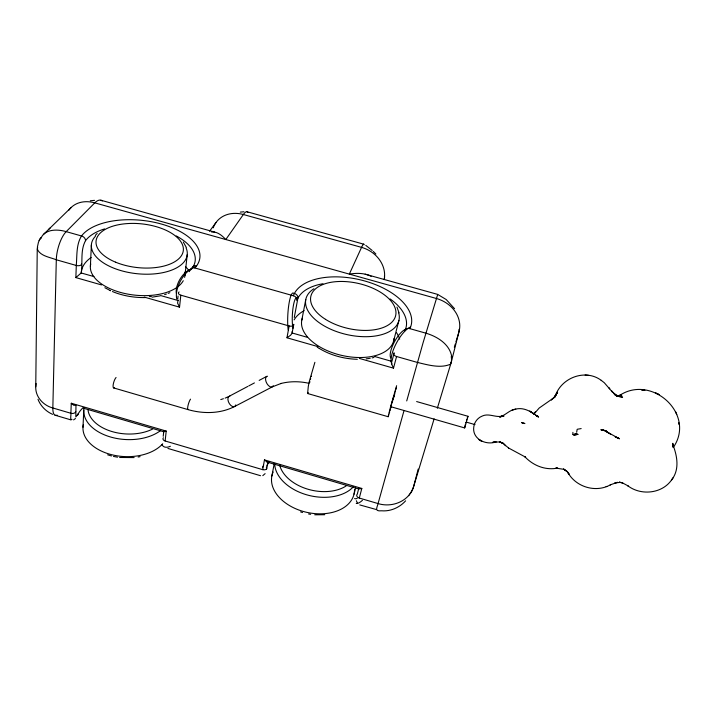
<?xml version="1.0" encoding="UTF-8"?>
<svg xmlns="http://www.w3.org/2000/svg" width="715" height="715" viewBox="0 0 715 715"><rect width="100%" height="100%" fill="white"/><g stroke="black" fill="none" stroke-linecap="round" stroke-linejoin="round"><path stroke-width="1.07" d="M75.727 411.5A3.423 2.109 1.2 0 1 70.892 413.279L52.839 407.97C43.409 405.557 35.241 396.843 35.759 386.761L37.243 248.883L37.716 247.721M35.759 386.761L36.116 383.517M268.152 461.541L266.927 467.655A3.352 2.234 9.7 0 1 262.682 469.657L165.138 440.985L166.211 431.082L71.259 403.242L70.892 413.279C71.366 414.244 69.543 421.314 72.054 419.339M101.512 284.919L75.862 277.599L76.326 264.827C77.095 255.192 76.201 244.503 81.519 235.968A61.32 30.906 6.1 0 1 161.545 224.081A61.32 30.906 6.1 0 1 194.882 267.964L293.373 295.769A60.766 32.488 12.8 0 1 364.954 281.049A60.766 32.488 12.8 0 1 409.874 328.659L425.89 333.181C437.133 336.452 449.735 344.165 451.728 356.66M572.84 434.211L572.912 432.369M75.969 405.503L75.817 416.952L78.266 413.681A50.39 31.898 3.2 0 1 83.128 407.604M93.96 276.571L81.17 272.978A3.772 1.948 3.9 0 0 81.304 272.531C82.779 262.164 80.223 250.259 85.532 240.669A56.78 28.77 6.1 0 1 104.613 228.907M82.994 427.257L83.78 410.222M90.385 266.409L91.368 245.057M416.639 401.562L468.003 416.291L464.67 427.945L464.884 426.399M37.243 248.883C39.933 256.095 49.97 257.168 56.306 259.786L76.308 265.471A3.79 1.939 4.1 0 0 81.644 264.041M314.886 362.308L309.389 381.14A30.164 3.057 -74 0 0 308.281 386.52L307.62 393.518L388.147 416.72L389.755 409.963A30.316 0.67 -74 0 1 391.185 404.645L396.628 385.698M163.226 436.293L163.619 432.584M177.74 299.031L178.062 296.037M144.269 297.1L179.537 307.155L180.823 295.179A3.736 2.002 7 0 1 179.099 291.943M184.962 275.445L187.232 254.62M37.341 247.345L38.431 242.278L40.031 238.881M576.656 432.244L577.184 429.277L581.17 428.589M307.191 337.274L292.221 333.011A3.7 2.074 10.6 0 0 292.203 332.564A55.413 30.763 12.7 0 1 292.042 331.733M262.682 469.657L264.47 459.906L361.817 488.452L359.288 498.051L378.065 503.575C389.764 507.239 404.046 503.226 410.785 492.662M317.853 346.587L286.965 337.784L289.137 325.969A3.718 2.056 10.7 0 0 293.749 324.297L292.203 332.564M294.285 317.469L297.878 298.218A4.335 3.611 28.6 0 0 294.41 293.436M271.861 476.011L274.238 463.633M301.793 320.168L305.77 299.469M437.616 294.759L423.2 342.333L406.719 400.936M292.203 333.083L290.585 335.246L287.055 337.73M394.063 395.735L393.715 397.102M465.072 425.577L465.322 424.594M396.369 387.584L395.851 389.621M437.339 408.238L451.183 362.514L458.816 332.341A30.691 16.257 15.3 0 0 459.048 329.338M354.014 494.181L355.587 488.086M393.67 340.76L398.934 320.383M418.195 469.058L413.824 485.869A32.532 28.108 17.8 0 1 410.955 492.751M358.51 489.409L357.268 494.19A3.369 2.27 15.1 0 0 359.288 498.051M393.5 368.154L396.566 356.517A3.736 2.091 14.7 0 1 394.162 352.826L392.034 360.977A3.718 2.1 14.7 0 0 391.686 361.325L391.632 364.078L393.5 368.154L359.404 358.43M395.234 391.99L395.547 390.774M393.482 397.942L393.062 399.462M404.029 410.562L378.065 503.575C377.002 508.007 374.151 511.511 381.649 510.796C390.667 511.565 399.631 507.48 405.62 500.822M465.787 422.878L465.948 422.288M392.741 400.615L392.222 402.384M390.792 408.05L391.221 406.567M390.015 410.75L390.39 409.454M389.353 412.984L389.666 411.929M672.878 445.99L672.601 446.911L672.824 443.309L673.11 445.838L672.779 444.471C677.23 455.732 679.831 469.666 671.573 479.935L673.235 477.575M454.329 347.195L455.294 344.013M455.929 341.886L458.816 332.341A30.682 26.062 16 0 0 436.373 298.477L94.791 202.863A31.147 24.078 41 0 0 68.828 210.264M434.112 418.874L413.824 485.869A32.559 30.137 13.3 0 1 410.455 493.091L410.026 493.85M466.466 420.536L466.788 419.491M388.844 414.673L388.147 416.72M391.159 405.879L390.855 406.719M393.956 395.672L390.846 406.719L464.643 427.928M467.208 418.186L468.003 416.291M40.835 238.578L41.113 237.872M376.492 509.589L359.761 504.915M41.148 237.764C45.546 228.728 57.924 229.175 66.191 231.642L81.519 235.968A4.451 3.495 34.9 0 1 85.532 240.669M163.771 431.368L164.093 430.913M358.608 487.996L358.501 488.676M81.17 272.978L75.897 277.581M75.826 405.101L73.877 405.36L71.259 403.242M308.326 392.75L307.754 393.545M39.566 239.784L39.155 240.535L40.639 237.881M533.828 414.235L539.155 408.059L553.794 397.844L557.602 392.213L554.214 397.442L551.319 399.971L554.634 396.923M533.873 414.155L535.374 411.786M673.244 447.545C696.33 414.262 651.651 373.82 619.396 395.574M671.975 479.354C662.582 493.752 640.881 496.031 627.636 485.628L628.038 485.878L622.783 483.054L619.422 482.169L622.783 483.054M265.122 473.643L262.798 475.636M391.668 361.343L374.571 356.454M554.214 397.442L557.083 392.964L554.956 397.111C560.372 377.931 585.353 368.145 601.547 380.586M209.549 231.24L216.01 222.508M267.973 461.863L267.142 462.078L358.939 489.015L361.817 488.452M409.052 495.182L408.649 495.683M75.477 418.525L73.591 419.902M95.309 235.414L97.169 233.421M178.393 300.22A3.718 2.02 6.9 0 0 177.99 300.497L177.579 303.106L179.501 307.11M71.232 207.43L48.397 229.667M43.329 234.538L50.193 227.924M449.413 364.641C439.555 368.386 427.561 364.811 417.462 362.451L396.566 356.517M229.229 396.253L247.774 386.431M248.731 385.93L254.424 382.909M259.17 380.398L266.758 376.376M166.211 431.082L164.012 431.815M617.894 396.316L620.334 395.136L617.018 396.36L621.121 395.136L617.975 395.949L621.755 395.484L618.305 395.931L615.106 395.359L622.622 397.147L619.342 396.736L613.479 393.304L616.732 395.887L611.629 390.962L612.844 392.589L604.273 382.722L601.172 380.3M536.607 415.835L538.324 416.523L535.606 415.272L538.565 417.122C532.032 412.197 524.444 407.023 515.783 409.087C509.438 409.847 505.496 415.504 499.526 416.917L503.637 415.603C496.791 418.597 489.301 412.725 482.357 416.005C477.834 417.712 474.411 421.93 473.813 426.739C471.837 438.876 485.878 445.651 496.165 441.87L492.903 442.165L499.776 441.942L503.011 443.229L499.776 441.942M225.145 398.13L228.416 396.628M508.499 447.965L525.668 457.207L524.587 456.474C533.149 465.617 545.188 470.542 557.682 468.093L555.77 468.084L563.921 469.344L566.843 471.31L563.626 469.076L566.843 471.31L569.238 474.447L567.683 472.115C575.629 487.121 596.087 493.252 610.825 484.582L610.208 484.859L617.528 482.33L614.846 482.92L620.298 482.402M168.168 293.4L169.839 292.703M220.783 399.578L223.402 398.711M164.584 294.651L166.416 294.053M606.097 486.629L606.785 486.415M512.003 410.24L515.783 409.087M372.14 357.893L373.99 357.437M160.33 295.804L152.036 297.181M138.138 457.019L140.095 456.644M370.218 358.286L366.205 358.876M211.595 232.018C217.36 231.374 222.151 235.61 225.806 239.534L243.359 214.518A29.083 5.908 -75.2 0 1 247.953 212.498M240.285 212.105L243.958 211.756M90.305 200.763L94.55 200.361M134.125 457.591L119.602 457.475M324.726 514.728L314.707 514.8M145.386 297.583C134.161 297.744 122.837 295.867 112.443 291.541M357.339 359.288C344.022 358.93 330.679 355.355 319.256 348.419M585.102 375.053L588.615 375.366M308.585 513.978L310.623 514.326M117.546 457.198L113.488 456.429M371.156 276.303C364.435 272.916 356.588 272.907 349.322 274.113L361.558 247.372A29.297 2.601 -74.5 0 1 364.078 244.753M308.996 383.32C299.701 381.202 289.897 381.149 280.646 383.571L281.183 383.419L272.263 386.887L234.618 406.522C220.283 413.869 203.248 413.976 187.991 409.606L113.551 387.888M267.088 462.06L264.47 459.906M111.495 455.956L107.634 454.812M246.916 211.72L363.819 244.199M365.168 274.176L437.678 294.401L446.223 299.549L454.561 308.71M100.86 200.227L214.679 232.089M180.823 295.179L289.137 325.969M160.973 295.644L177.99 300.497M466.466 422.154L475.028 424.612M83.449 408.185L163.869 431.78M55.091 415.227L71.089 419.937M167.927 448.439L260.528 475.707M300.577 511.904L302.543 512.53M615.24 436.99L619.449 438.796L603.219 429.849L608.778 433.102L608.304 432.718M502.94 443.255L499.767 441.942L502.94 443.255L508.624 448.046M615.383 436.776L618.815 438.215M52.66 414.369C46.073 411.509 40.576 406.048 37.993 399.301M110.164 290.522L110.566 290.71L104.873 287.734M317.183 347.106L318.908 348.214M609.189 433.317L610.95 434.514M365.794 245.379L372.193 250.473M607.437 432.021L605.712 430.636L608.778 433.102M373.293 251.466L375.876 254.013M505.541 445.731L503.753 443.756M183.335 242.054L186.249 247.327M357.527 503.351L356.356 500.732M396.959 307.066L399.05 312.884M676.756 414.521L675.675 411.858M81.304 272.531A55.922 29.288 5.7 0 1 91.154 257.498M185.569 266.677A55.922 29.288 5.7 0 1 189.6 271.682M176.248 235.941A56.78 28.77 6.1 0 1 191.611 269.019M192.121 268.348A4.37 3.521 35.5 0 1 196.625 265.846M294.133 319.855A55.413 30.763 12.7 0 1 304.134 310.65M396.548 332.707A55.413 30.763 12.7 0 1 399.685 339.125M390.14 298.942A56.262 30.245 12.8 0 1 404.788 330.866A4.37 3.664 26 0 1 409.874 328.659M322.957 283.73A56.262 30.245 12.8 0 0 296.931 300.389A4.353 3.655 20.6 0 0 293.373 295.769M266.865 465.545A49.871 33.426 12.5 0 1 269.028 461.979M451.228 356.606A35.661 21.673 17.5 0 1 451.201 362.514M451.085 362.487A35.652 9.51 18 0 1 449.851 364.739M102.29 200.987A30.075 10.242 -75.5 0 0 94.791 202.863L66.191 231.642A21.2 7.668 -75 0 0 56.306 259.786L52.839 407.97A19.242 6.247 -72.1 0 0 57.12 415.147M391.909 363.935A21.548 7.311 -61.3 0 1 395.788 344.317A21.548 7.311 -61.3 0 1 410.508 327.032M390.739 358.036A16.937 5.863 -61.1 0 1 393.965 342.735A16.937 5.863 -61.1 0 1 405.325 329.427M292.98 328.283A16.838 3.235 -86.7 0 1 293.007 307.995A16.838 3.235 -86.7 0 1 297.136 298.137M357.268 498.275A15.31 4.755 -58.5 0 1 354.604 498.507M362.46 500.303A19.484 5.934 -58.7 0 1 356.249 503.423M176.775 299.058A21.236 11.279 -60.2 0 1 180.949 280.11A21.236 11.279 -60.2 0 1 195.141 266.874M263.629 465.367A19.403 2.225 -63.8 0 1 262.494 467.351M288.208 329.99A21.405 3.95 -86.6 0 1 288.762 305.117A21.405 3.95 -86.6 0 1 293.588 293.195M170.393 446.267A19.359 9.116 -56.1 0 1 161.956 444.641M165.138 440.985A3.378 2.181 4.9 0 1 163.422 437.741M266.65 469.085A15.212 2.628 -88.2 0 1 266.391 466.922M190.494 270.324A4.379 3.441 41.7 0 1 194.882 267.973M176.274 293.221A16.695 8.973 -60 0 1 190.717 269.305M78.266 413.681A3.888 2.806 26.6 0 1 76.809 415.621M37.448 247.667A36.242 8.553 11.9 0 1 37.448 247.488M384.169 279.592A29.181 25.177 25 0 0 361.558 247.372L243.359 214.518A29.333 24.489 35.6 0 0 213.258 227.835M384.429 276.249A29.163 14.738 12.7 0 1 384.384 279.065M346.176 485.932A38.798 25.508 12.5 0 1 306.726 488.854A38.798 25.508 12.5 0 1 279.565 464.652M353.585 486.566A42.605 28.117 12.5 0 1 306.449 494.744A42.605 28.117 12.5 0 1 274.667 463.418M354.551 489.712A42.069 28.314 12.5 0 1 307.164 512.432A42.069 28.314 12.5 0 1 273.121 472.034M394.019 338.517A47.083 25.892 12.7 0 1 342.503 355.578A47.083 25.892 12.7 0 1 302.311 318.282M398.586 312.571A47.744 25.481 12.8 0 1 342.315 333.422A47.744 25.481 12.8 0 1 313.903 288.744M152.51 429.107A39.2 24.346 3.5 0 1 112.192 431.61A39.2 24.346 3.5 0 1 88.043 410.195M160.518 430.609A43.043 26.83 3.5 0 1 109.958 436.829A43.043 26.83 3.5 0 1 84.147 407.532M162.716 443.774A42.516 27.027 3.1 0 1 112.166 454.838A42.516 27.027 3.1 0 1 83.36 424.549M151.357 296.457A43.07 22.451 5.8 0 1 149.355 296.636M184.872 272.147A47.512 24.641 5.8 0 1 184.622 277.375M183.272 280.718A47.512 24.641 5.8 0 1 128.217 294.187A47.512 24.641 5.8 0 1 90.76 263.951M186.097 247.908A48.182 24.239 6.1 0 1 134.724 273.443A48.182 24.239 6.1 0 1 95.426 236.245M188.42 409.418A5.729 1.189 -73.2 0 1 187.92 406.022A5.729 1.189 -73.2 0 1 190.521 399.149M114.445 387.646A5.702 1.6 -72.9 0 1 113.22 384.527A5.702 1.6 -72.9 0 1 116.062 377.502M235.771 404.931A5.8 3.334 61.9 0 1 229.461 403.796A5.8 3.334 61.9 0 1 229.881 396.065M273.246 385.662A5.934 3.2 62.1 0 1 267.035 383.758A5.934 3.2 62.1 0 1 267.392 376.197M394.894 393.25A31.246 0.706 -74 0 1 393.813 397.263M309.881 382.203A6.015 0.617 -74 0 1 309.953 381.721M310.507 379.254A6.015 0.617 -74 0 1 310.685 378.557M311.302 376.421A6.015 0.617 -74 0 1 311.391 376.144M576.791 433.621L573.117 434.649L576.791 433.621M577.917 434.336L573.957 435.113L577.917 434.336M503.789 416.148L499.973 416.8L503.789 416.148M643.473 390.167L641.668 389.97L644.921 390.336L643.473 390.167M522.442 422.797L521.521 422.619L524.908 423.548L522.442 422.797M601.78 429.921L600.85 429.706L604.22 430.591L601.78 429.921M659.114 394.6L655.548 392.928L659.114 394.6M482.151 441.513L478.996 439.6L482.151 441.513M533.158 413.395L529.842 411.17L533.158 413.395M609.681 388.701L609.234 388.093L609.681 388.701M678.803 423.012L679.098 424.192L678.803 423.012M325.504 319.346A43.49 23.086 12.8 0 0 395.261 316.959A43.49 23.086 12.8 0 0 338.999 281.495A43.49 23.086 12.8 0 0 325.504 319.346M115.58 262.173A43.883 21.959 6.2 0 0 183.308 250.599A43.883 21.959 6.2 0 0 120.191 224.421A43.883 21.959 6.2 0 0 115.58 262.173"/></g></svg>
